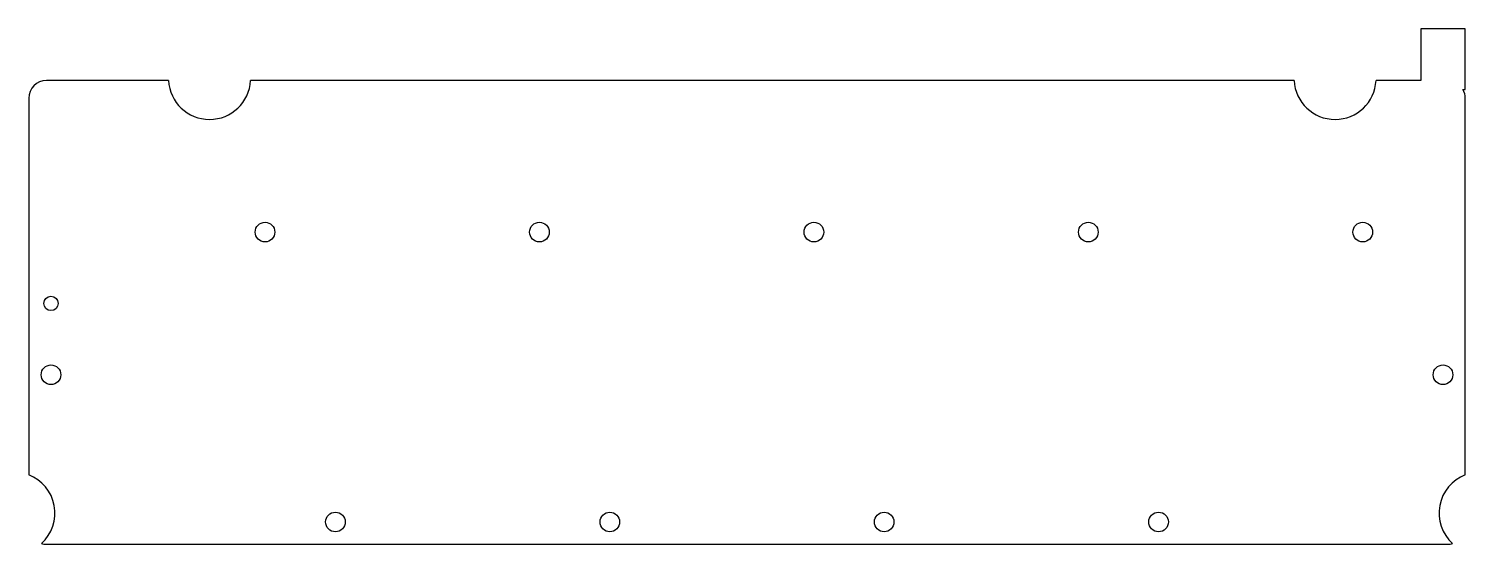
# Model space of a CAD drawing. Header units: millimetres. Extents: x -81 to 81, y -86 to -28.
import ezdxf

# ---------------------------------------------------------------- set-up
doc = ezdxf.new("R2010")
doc.units = ezdxf.units.MM

msp = doc.modelspace()

# ---------------------------------------------------------------- linework, layer by layer
for p, q in [((75.54, -28.44), (75.54, -34.24)), ((80.54, -28.44), (75.54, -28.44)), ((80.54, -35.24), (80.54, -28.44)), ((-64.85, -34.24), (-78.54, -34.24)), ((61.35, -34.24), (-55.67, -34.24)), ((75.54, -34.24), (70.53, -34.24)), ((80.27, -35.24), (80.54, -35.24)), ((-80.54, -36.24), (-80.54, -78.45)), ((80.54, -78.45), (80.54, -36.24)), ((-78.54, -86.24), (78.54, -86.24))]:
    msp.add_line(p, q)
for centre, radius in [((-54.04, -51.24), 1.1), ((-23.27, -51.24), 1.1), ((7.5, -51.24), 1.1), ((38.27, -51.24), 1.1), ((69.04, -51.24), 1.1), ((-78.04, -59.24), 0.8), ((-78.04, -67.24), 1.1), ((78.04, -67.24), 1.1), ((-46.15, -83.74), 1.1), ((-15.38, -83.74), 1.1), ((15.38, -83.74), 1.1), ((46.15, -83.74), 1.1)]:
    msp.add_circle(centre, radius)
for centre, radius, start, end in [((-78.54, -36.24), 2, 90, 180), ((-60.26, -34.01), 4.6, 182.9283, 357.0717), ((65.94, -34.01), 4.6, 182.9283, 357.0717), ((78.54, -36.24), 2, 0, 30), ((-82.2, -82.74), 4.6, -47.9133, 68.793), ((82.2, -82.74), 4.6, 111.207, 227.9133), ((-78.54, -84.24), 2, 253.1173, 270), ((78.54, -84.24), 2, 270, 286.8827)]:
    msp.add_arc(centre, radius, start, end)

doc.saveas('drawing.dxf')
